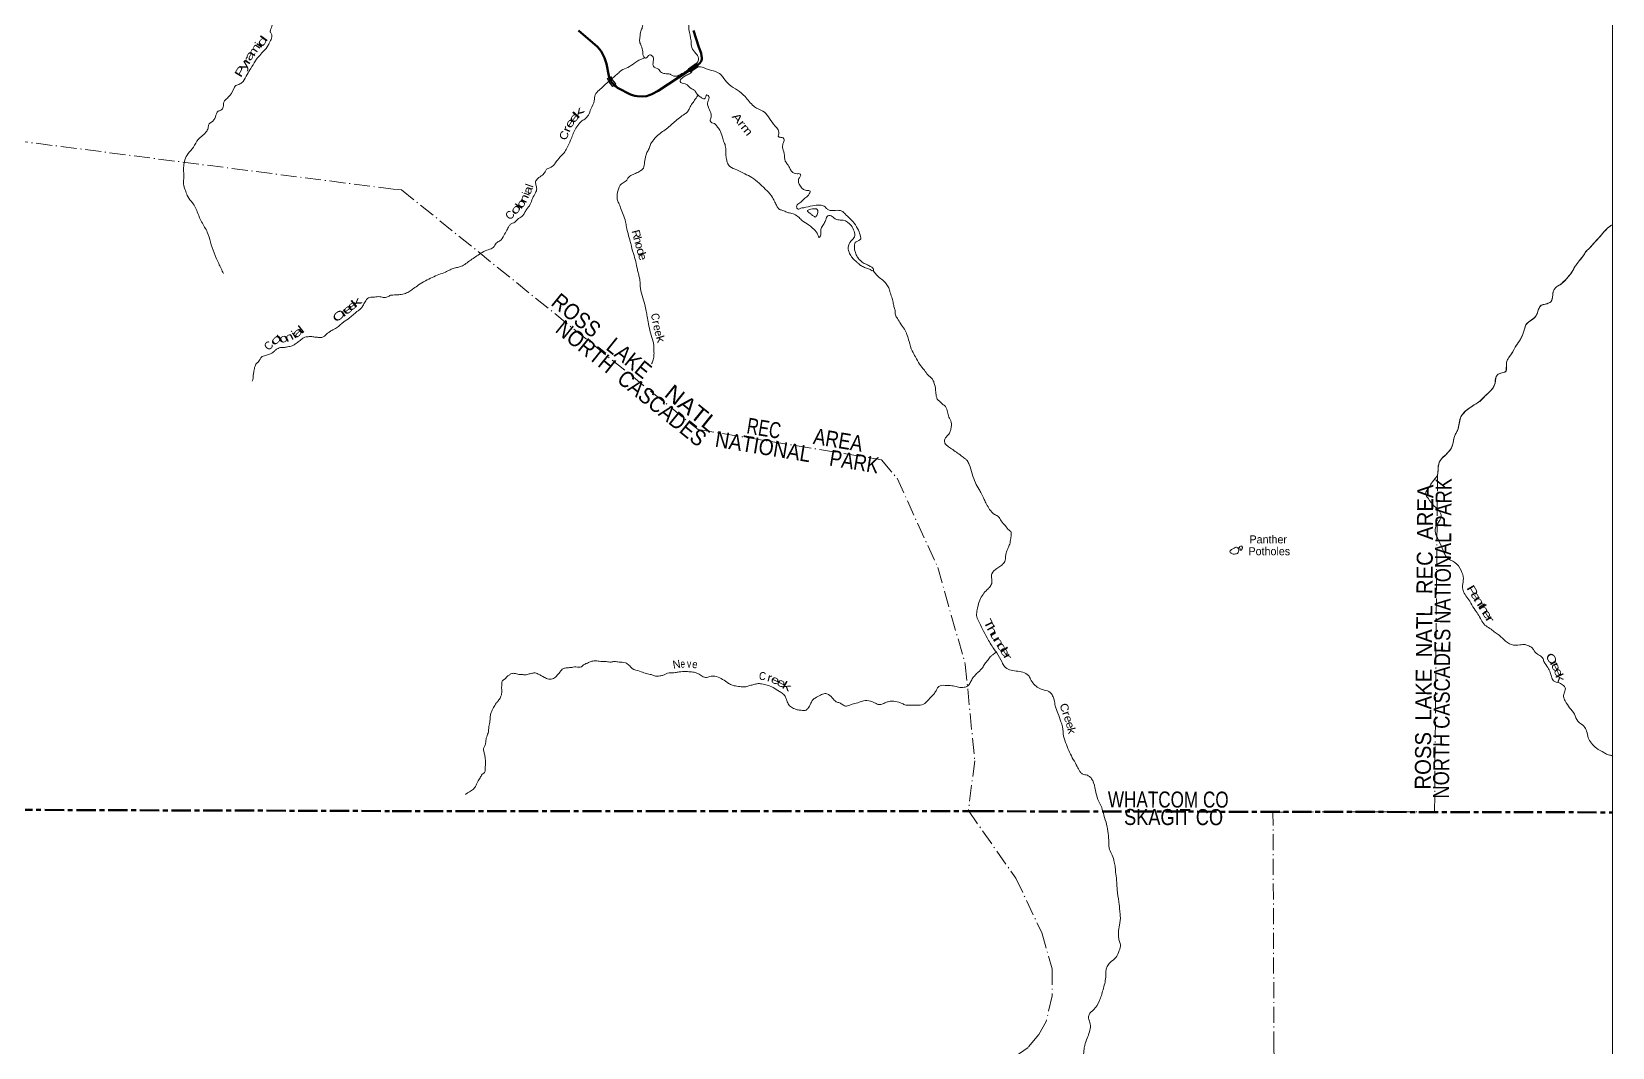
# Model space of a CAD drawing. Header units: feet. Extents: x -244583 to 4, y 367440 to 553773.
# Drawn here: x -39518 to 0, y 413456 to 438843 of the extents above; entities that cross this region are included whole.
import ezdxf
from ezdxf.enums import TextEntityAlignment as Align

# ---------------------------------------------------------------- set-up
doc = ezdxf.new("R2010")
doc.units = ezdxf.units.FT
doc.header["$LTSCALE"] = 80
doc.linetypes.add('DOT_DASHED', pattern=[7.7, 5, -1.2, 0.3, -1.2])
doc.linetypes.add('LONG_DASH_SHORT_DASH', pattern=[9.9, 6, -1.2, 1.5, -1.2])
for name, color, linetype, lineweight in [('11', 7, 'LONG_DASH_SHORT_DASH', 60), ('23', 7, 'Continuous', 70), ('39', 7, 'Continuous', 13), ('4', 7, 'Continuous', 13), ('44', 7, 'DOT_DASHED', 13), ('59', 7, 'Continuous', 13)]:
    doc.layers.add(name, color=color, linetype=linetype, lineweight=lineweight)
doc.layers.add('12', color=7, linetype='Continuous')
doc.layers.add('41', color=7, linetype='Continuous')

msp = doc.modelspace()

# ---------------------------------------------------------------- linework, layer by layer
at = {"layer": '11'}
for points in [[(-61004.08, 419461.33), (-57530.56, 419398.63), (-52191.22, 419400.64), (-41563.44, 419395.68), (-30502.12, 419362.65)], [(-30502.12, 419362.65), (-15923.66, 419356.85), (0, 419329.51)]]:
    msp.add_lwpolyline(points, dxfattribs=at)
at = {"layer": '23'}
msp.add_lwpolyline([(-25847.69, 438868.51), (-25367.43, 438459.06), (-25282.06, 438357), (-25239.56, 438271.22), (-25196.13, 438187.81), (-25149.99, 438038.76), (-25088.55, 437741.48), (-25076.18, 437691.22), (-25058.07, 437647.72), (-25034.78, 437605.26), (-25011.27, 437569.7), (-24990.27, 437543.12), (-24946.66, 437499.96), (-24908.51, 437468.56), (-24867.37, 437440.59), (-24548.85, 437272.82), (-24494.86, 437251.4), (-24435, 437235.54), (-24375.65, 437228.14), (-24250.14, 437223.74), (-24148.35, 437233.69), (-24054.11, 437260.69), (-24016.86, 437276.96), (-23858.27, 437364.43), (-22859.16, 438014.67), (-22815.76, 438051.23), (-22788.59, 438091.76), (-22774.18, 438117.79), (-22764.48, 438152.46), (-22764.48, 438194.07), (-22767.25, 438228.74), (-22783.09, 438306.26), (-22836.05, 438455.85), (-22968.56, 438870.31)], dxfattribs=at)
at = {"layer": '39'}
for points in [[(-20216.12, 434442.53), (-20307.75, 434418.53), (-20358.74, 434401.61), (-20384.31, 434430.59), (-20393.51, 434467.25), (-20382.3, 434511.49), (-20289.56, 434579.98), (-20183.99, 434676.48), (-20092.98, 434757.16), (-20063.16, 434817.12), (-20058.21, 434853.43), (-20144.69, 434873.82), (-20236.77, 434912.57), (-20315.36, 435005.63), (-20347.61, 435091.44), (-20324.88, 435192.06), (-20291.02, 435251.92), (-20304.42, 435282.61), (-20381.08, 435290.62), (-20511.12, 435348.54), (-20563.89, 435422.72), (-20586.94, 435471.88), (-20627.93, 435531.6), (-20676.61, 435607.71), (-20706.23, 435798.69), (-20746.83, 435955.55), (-20723.74, 436070.32), (-20711.26, 436165.13), (-20754.98, 436196.59), (-20825.53, 436206.46), (-20851.21, 436231.39), (-20839.64, 436289.79), (-20838.63, 436330.24), (-20973.18, 436531.97), (-21240.15, 436858.46), (-21374.13, 436920.53), (-21465.71, 436979.5), (-21682.24, 437219.73), (-21870.45, 437378.28), (-22077.27, 437521.12), (-22213.13, 437670.26), (-22289.45, 437773.37), (-22425.2, 437845.6), (-22618.01, 437901.06), (-22754.22, 437955.09), (-22832.96, 437961.12), (-22877.43, 437962.25), (-22906.75, 438003.46), (-22864.1, 438091.43), (-22843.64, 438181.99), (-22913.54, 438299.11), (-23013.11, 438443.28), (-23033.24, 438609.74), (-23086.82, 438894.42), (-23063.34, 439106.33), (-23025.03, 439182.27), (-23019.48, 439242.84), (-23071.34, 439434.39), (-23201.01, 439994.2), (-23262.18, 440218.36), (-23296.51, 440383.15), (-23337.46, 440606.8), (-23359.3, 440785.45), (-23415.31, 440973.05), (-23503.46, 441169.56), (-23574.28, 441331.22), (-23610.02, 441439.38), (-23626.4, 441512.65), (-23630.9, 441575.5), (-23618.22, 441678.4), (-23617.72, 441779.57), (-23609.04, 441965.54), (-23571.31, 442262.09), (-23546, 442465.85), (-23548.64, 442603.54), (-23550.56, 442688.59), (-23536.32, 442773.23), (-23532.43, 442848.01), (-23554.02, 442955.81), (-23572.83, 443093.91), (-23619.99, 443230.69), (-23638.3, 443389.01), (-23646.29, 443555.16), (-23619.61, 443651.63), (-23610.94, 443918.55), (-23626.97, 444086.93), (-23639.61, 444147.96), (-23662.15, 444217.34), (-23741.36, 444367.07), (-23847.81, 444560), (-23957.48, 444704.43)], [(-25301.5, 444345.71), (-25236.86, 444423.01), (-25142.26, 444485.38), (-25041.33, 444476.77), (-24986.09, 444420.73), (-24907.8, 444315.54), (-24841.48, 444216.73), (-24787.85, 444095.97), (-24873.61, 443982.78), (-24976.4, 443916.56), (-24991.25, 443807.65), (-24977.75, 443700.05), (-24938.02, 443508.81), (-24921.83, 443346.5), (-24909.14, 443206.54), (-24888.51, 443141.26), (-24785.41, 443057.71), (-24694.13, 442986.59), (-24585.26, 442890.75), (-24522.59, 442808.22), (-24481.45, 442754.57), (-24395.83, 442699.79), (-24343.37, 442613.46), (-24268.41, 442455.74), (-24213.11, 442320.78), (-24143.4, 442114.62), (-24149.81, 442019.66), (-24203.98, 441875.31), (-24247.94, 441653.8), (-24233.42, 441505.7), (-24196.27, 441373.22), (-24194.39, 441205.2), (-24216.66, 441041.83), (-24238.34, 440902.74), (-24227.61, 440764.85), (-24193.03, 440610.17), (-24192.67, 440462.42), (-24226.32, 440248.75), (-24227.77, 440109.14), (-24220.59, 439991.58), (-24190.71, 439810.71), (-24182.31, 439741.69), (-24201.06, 439638.95), (-24244.46, 439520.64), (-24252.89, 439344.78), (-24250.66, 439190.92), (-24241.25, 439081.4), (-24250.69, 438946.04), (-24285.26, 438857.87), (-24311.63, 438692.58), (-24316.32, 438585.44), (-24276.34, 438485.26), (-24241.51, 438340.7), (-24216.28, 438216.61), (-24174.68, 438181.15), (-24065.52, 438259.35), (-23995.57, 438225.21), (-23973.79, 438125.49), (-23984.34, 438026.59), (-23973.47, 437975.72), (-23849.85, 437903.8), (-23773.03, 437820.91), (-23690.8, 437792.52), (-23557.68, 437777.02), (-23497.83, 437743.13), (-23431.48, 437727.29), (-23393.07, 437726.32), (-23317.21, 437766.91), (-23208.66, 437820.84), (-23124.21, 437881.45), (-23060.88, 437906.16), (-23013.38, 437864.49), (-23028.64, 437820.35), (-23119, 437765.96), (-23215.47, 437709.7), (-23254.69, 437678.31), (-23296.18, 437636.86), (-23301.23, 437596.51), (-23177.3, 437536.72), (-23010.57, 437409.06), (-22954.57, 437383.36), (-22903.77, 437311.25), (-22801.07, 437211.52), (-22741.38, 437171.56), (-22695.09, 437162.3), (-22663.45, 437214.12), (-22633.99, 437259.92), (-22601.95, 437246.97), (-22594.71, 437131.43), (-22614.02, 437087.4), (-22621.74, 437020.81)], [(-34719.25, 432796.9), (-34841.08, 433048.63), (-35047.51, 433583.62), (-35124.9, 433828.27), (-35266.85, 434086.52), (-35361.16, 434301.19), (-35498.86, 434567.45), (-35614.9, 434719.86), (-35662.62, 434846.44), (-35702.57, 434958.67), (-35719.52, 435100.74), (-35708.68, 435217.88), (-35717.9, 435343.58), (-35714.74, 435479.12), (-35686.69, 435638.38), (-35601.97, 435794.33), (-35472.48, 435957.35), (-35352.51, 436146.9), (-35140.85, 436356.64), (-35099.9, 436460.95), (-35075.73, 436541.37), (-35018.01, 436582.56), (-34923.77, 436711.97), (-34851.58, 436852.01), (-34786.04, 436880.88), (-34725.39, 436960.47), (-34719.36, 437045.34), (-34643.63, 437163.03), (-34602.22, 437200.55), (-34463.49, 437411.94), (-34412.93, 437493.77), (-34312.67, 437534), (-34232.09, 437598.96), (-34128.71, 437772.69), (-34040.12, 437920.46), (-33923.95, 438108.59), (-33856.46, 438201.42), (-33805.85, 438252.06), (-33755.24, 438319.58), (-33628.15, 438461.62), (-33575.28, 438555.55), (-33517.6, 438681.75), (-33525.13, 438793.24), (-33558.11, 438856.74), (-33534.6, 438908.83), (-33510.7, 438977.1), (-33465.42, 439093.46), (-33433.47, 439159.53), (-33422.77, 439270.61), (-33429.36, 439335.52), (-33466.58, 439391.02), (-33508.08, 439436.49), (-33508.36, 439511.39), (-33476.55, 439571.39), (-33419.87, 439655.1), (-33368.98, 439751.1), (-33278.56, 439803.69), (-33224.32, 439869.25), (-33197.98, 439955.68), (-33128.19, 440079.59), (-33102.37, 440143.77), (-33049.73, 440227.58), (-32993.76, 440280.96), (-32960.77, 440304.49), (-32935.47, 440346.42), (-32912.38, 440467.34), (-32899.93, 440566.23), (-32890.36, 440628.76), (-32886.59, 440703.56), (-32889.08, 440770.41), (-32876.16, 440889.54), (-32868.05, 440976.38), (-32839.35, 441076.93), (-32822.86, 441175.73), (-32842.02, 441396.79), (-32842.11, 441479.78), (-32833.24, 441686.03), (-32820.04, 441817.29), (-32820.69, 441876), (-32846.79, 441973.75), (-32883.68, 442043.4), (-33016.39, 442175.96), (-33089.37, 442262.63), (-33141.34, 442294.17), (-33258.98, 442377.81), (-33479.52, 442569.03), (-33695.34, 442788.49), (-33834.89, 442975.85), (-34059.99, 443231.95), (-34381.44, 443702.77), (-34646.39, 444075.14)], [(-30484.34, 432259.55), (-30415.01, 432261.1), (-30311.66, 432268.61), (-30173.34, 432299.53), (-30060.59, 432359.42), (-29970.03, 432421.9), (-29842.32, 432513.8), (-29673.93, 432614.79), (-29503.97, 432697.52), (-29334.22, 432772.17), (-29170.93, 432830.79), (-29056.16, 432890.63), (-28952, 432930.51), (-28842.13, 432956.07), (-28748.23, 432990.13), (-28630.99, 433068.12), (-28388.11, 433236.04), (-28101, 433392.73), (-27976.18, 433450.29), (-27904.77, 433555.75), (-27810.32, 433612.06), (-27711.83, 433749.22), (-27637.84, 433876.87), (-27578.47, 433986.69), (-27526.57, 434040.02), (-27461.27, 434062.66), (-27365.86, 434157.39), (-27265.19, 434219.62), (-27204.75, 434290.95), (-27164.38, 434368.86), (-27072.3, 434492.01), (-27010.05, 434636.15), (-26937.58, 434784.09), (-26892.51, 434888.19), (-26902.22, 434985.57), (-26917.89, 435087.16), (-26861.09, 435174.77), (-26749.81, 435256.96), (-26678.96, 435340.18), (-26645.05, 435402.06), (-26561.16, 435440.42), (-26447.76, 435526.61), (-26336.83, 435675.59), (-26207.97, 435814.01), (-26136.36, 435927.56), (-26042.37, 436127.57), (-25930.45, 436397.95), (-25840.24, 436527.23), (-25779.85, 436596.54), (-25691.36, 436657.04), (-25597.92, 436753.85), (-25537.49, 436906.13), (-25451.33, 437116.46), (-25427.49, 437261.57), (-25389.59, 437321.33), (-25271.53, 437431.68), (-25062.42, 437624.74), (-24859.92, 437795.7), (-24777.09, 437872.54), (-24615.37, 437949.41), (-24436.57, 438062.28), (-24335.85, 438126.53), (-24231.59, 438170.45), (-24189.08, 438188.58)], [(-24019.13, 430543.49), (-23978.2, 430643.65), (-23966.43, 430710.13), (-23958.85, 430770.66), (-23963.71, 430900.3), (-23961.5, 430989.29), (-23981.26, 431088.96), (-24046.47, 431313.22), (-24095.36, 431543.14), (-24127.31, 431722.04), (-24154.41, 431852.25), (-24186.61, 432021.03), (-24255.82, 432247.42), (-24304.7, 432477.34), (-24309.46, 432611.03), (-24321.65, 432690.27), (-24347.48, 432790.08), (-24374.98, 432904.11), (-24412.69, 433095.3), (-24474.37, 433299.23), (-24541.04, 433545.79), (-24592.86, 433739.36), (-24648.06, 433959.32), (-24669.09, 434089.37), (-24727.17, 434275), (-24795.87, 434440.66), (-24839.44, 434559.14), (-24864.56, 434606.32), (-24882.41, 434701.89), (-24876.15, 434790.78), (-24855.79, 434877.29), (-24818.95, 434975.53), (-24727.68, 435066.32), (-24635.1, 435128.75), (-24601.14, 435192.65), (-24506.33, 435263.12), (-24393.89, 435310.88), (-24287.2, 435370.92), (-24225.04, 435430.07), (-24194.98, 435581.09), (-24162.55, 435746.23), (-24134.35, 435822.42), (-24083.36, 435920.3), (-24048.55, 436018.59), (-23981.34, 436118.08), (-23924.79, 436195.58), (-23677.26, 436387.67), (-23443.68, 436588.21), (-23194.13, 436780.24), (-23123.94, 436837.16), (-23070.98, 436932.97), (-23001.45, 437044.55), (-22925.85, 437155.97), (-22888.05, 437211.69), (-22860.46, 437263.61), (-22859.54, 437265.64)], [(-22621.74, 437020.81), (-22583.73, 436922.7), (-22528.79, 436773.58), (-22532.62, 436700.82), (-22550.96, 436614.26), (-22515.73, 436566.83), (-22447.56, 436542.84), (-22386.5, 436476.54), (-22315.99, 436383.69), (-22249.57, 436207.97), (-22208.48, 436071.34), (-22183.46, 436020.12), (-22176.07, 435991.6), (-22161.36, 435851.58), (-22165.19, 435778.82), (-22144.01, 435654.84), (-22124.09, 435561.24), (-22061.57, 435472.64), (-21885.64, 435389.28), (-21687.92, 435287.15), (-21514.16, 435197.77), (-21327.67, 435051.4), (-21138.03, 434868.52), (-20992.67, 434694.86), (-20936.82, 434582.14), (-20884.65, 434483.68), (-20841.94, 434411.77), (-20761.84, 434379.39), (-20661.62, 434342.46), (-20569.38, 434309.78), (-20450.81, 434278.45), (-20333.56, 434194.55), (-20248.6, 434113.47), (-20093.23, 434016.46), (-19994.17, 433933.01), (-19881.97, 433808.75), (-19857.15, 433749.44), (-19826.01, 433700.08), (-19794.73, 433737.74), (-19790.04, 433844.89), (-19767.2, 433949.55), (-19708.08, 434049.25), (-19663.3, 434141.21), (-19614.39, 434237.12), (-19551.47, 434245.65), (-19459.89, 434186.68), (-19327.67, 434134.77), (-19230.64, 434132.32), (-19027.77, 433993.64), (-18954.37, 433854.17), (-18943.7, 433714.26), (-19031.18, 433613.25), (-19104.1, 433447.11), (-19067.34, 433298.45), (-19007.25, 433193.72), (-18920.31, 433110.58), (-18859.01, 433054.39), (-18769.7, 432985.35), (-18671.7, 432940.38), (-18569.41, 432905.42), (-18529.58, 432880.13), (-18481.27, 432870.81), (-18474.85, 432884.82), (-18513.62, 432952.58), (-18593.42, 432997.09), (-18651.24, 433030.93), (-18707.39, 433050.56), (-18790.83, 433111.36), (-18847.9, 433175.53), (-18902.38, 433261.91), (-18925.08, 433325.22), (-18945.3, 433406.68), (-18945.35, 433485.61), (-18941.77, 433548.26), (-18904.32, 433589.81), (-18834.73, 433622.46), (-18791.32, 433659.82), (-18795.77, 433724.69), (-18846.58, 433877.76), (-18951.46, 434052.42), (-19065.73, 434174.71), (-19180.31, 434284.86), (-19259.41, 434357.69), (-19339.87, 434375.91), (-19499.78, 434371.85), (-19600.45, 434390.58), (-19661.96, 434438.68), (-19703.4, 434480.2), (-19805.9, 434507.07), (-19998.55, 434487.64), (-20216.12, 434442.53)], [(-20039.98, 434286.31), (-20081.68, 434317.71), (-20105.43, 434338.55), (-20125.04, 434363.33), (-20102.3, 434383), (-20034.94, 434407.61), (-19962.01, 434411.84), (-19899.34, 434410.26), (-19863.81, 434374.96), (-19865.07, 434324.39), (-19878.61, 434268.07), (-19901.75, 434232.23), (-19930.66, 434208.67), (-19946.58, 434219.19), (-19980.44, 434240.28), (-20040.36, 434286.6)], [(-0.07, 434015.62), (-70.31, 433970.84), (-252.95, 433785.21), (-448.47, 433569.55), (-565.23, 433440.76), (-587.8, 433417.23), (-666.63, 433338.27), (-713.12, 433258.49), (-819.7, 433121.53), (-920.01, 432992.52), (-1010.92, 432834.93), (-1150.8, 432660.37), (-1289.58, 432530.3), (-1398.53, 432460.19), (-1480.35, 432342.85), (-1493.48, 432221.75), (-1526.73, 432105.21), (-1578.33, 432064.01), (-1680.31, 432030.16), (-1778.1, 432002.27), (-1845.31, 431902.77), (-1912.12, 431738.51), (-1974.53, 431669.25), (-2075.35, 431600.96), (-2160.45, 431514.06), (-2188.85, 431429.77), (-2260.55, 431231.23), (-2332.66, 431097.45), (-2410.23, 430988.1), (-2520.29, 430792.54), (-2606.35, 430667.22), (-2642.99, 430577.07), (-2649.5, 430478.07), (-2656.31, 430366.93), (-2762.85, 430312.95), (-2848.56, 430282.73), (-2900.51, 430227.38), (-2944.31, 430011.94), (-3049.17, 429862.8), (-3181.78, 429736.62), (-3316.61, 429602.4), (-3499.6, 429483.57), (-3649.85, 429380.09), (-3720.4, 429309.02), (-3776.84, 429235.56), (-3827.93, 429052.68), (-3866.17, 428897.82), (-3908.87, 428807.82), (-3947.28, 428727.84), (-3974.61, 428605.08), (-4004.07, 428478.32), (-4148.45, 428285.66), (-4306.37, 428117.62), (-4357.2, 427944.85), (-4373.87, 427763.13), (-4499.5, 427592.25), (-4579.64, 427460.71), (-4664.89, 427286.79), (-4606.86, 427180.08), (-4455.99, 426984.02), (-4325.7, 426855.26), (-4276.26, 426728.54), (-4376.06, 426538.79), (-4423.01, 426440.81), (-4336.21, 426108.74), (-4228.8, 425873.3), (-4139.99, 425703.08), (-3940.86, 425576.63), (-3783.97, 425378.39), (-3724.37, 425172.49), (-3742.86, 424998.91), (-3733.75, 424877.25), (-3564.48, 424607.86), (-3457.88, 424421.01), (-3360.13, 424284.97), (-3188.94, 424011.49), (-3061.62, 423925.31), (-2954.38, 423845.7), (-2856.98, 423776.45), (-2714.55, 423647.39), (-2519.47, 423521.04), (-2311.29, 423513.77), (-2183.53, 423526.73), (-2089.43, 423487.93), (-1997.7, 423435.02), (-1952.96, 423363.06), (-1844.2, 423263.18), (-1742.91, 423187.77), (-1710.71, 423099.93), (-1613.31, 422949.74), (-1553.77, 422822.76), (-1523.85, 422724.86)], [(-18480.08, 432872.19), (-18402.72, 432775.74), (-18298, 432675.95), (-18187.01, 432584.11), (-18122.62, 432489.39), (-18068.63, 432382.79), (-18050.38, 432303.4), (-18003.02, 432174.71), (-17977.69, 432054.67), (-17952.06, 431946.76), (-17930.07, 431855.13), (-17922.23, 431763.87), (-17873.91, 431673.6), (-17794.2, 431544.09), (-17698.57, 431404.06), (-17635.04, 431274.96), (-17582.87, 431095.55), (-17501.74, 430860.77), (-17422.48, 430713.06), (-17317.86, 430528.28), (-17200.19, 430379.6), (-17114.01, 430266.11), (-16999.49, 430153.94), (-16958.95, 430076.01), (-16919.41, 429876.68), (-16900.76, 429732.52), (-16876.29, 429659.05), (-16815.13, 429596.79), (-16747.91, 429534.39), (-16672.66, 429469.75), (-16619.28, 429338.88), (-16588.09, 429210.6), (-16528.54, 429083.62), (-16534.9, 428909.73), (-16559.05, 428833.44), (-16630.26, 428736.07), (-16693.53, 428632.43), (-16685.33, 428555.32), (-16620.28, 428486.89), (-16520.92, 428415.58), (-16278.42, 428243.51), (-16189.12, 428174.47), (-16131.75, 428122.43), (-16077.62, 428021.9), (-15923.09, 427566.69), (-15832.26, 427396.43), (-15772.11, 427293.72), (-15706.86, 427152.43), (-15645.09, 427033.5), (-15567.6, 426895.95), (-15445.14, 426777.5), (-15353.46, 426722.57), (-15277.24, 426615.41), (-15175.19, 426489.39), (-15084.67, 426387.94), (-15039.18, 426346.32), (-15028.31, 426295.45), (-15041.5, 426172.33), (-15067.16, 426035.36), (-15110.31, 425927.16), (-15157.76, 425808.95), (-15170.49, 425704.04), (-15206.11, 425573.39), (-15291.06, 425492.56), (-15385.77, 425426.14), (-15512.51, 425291.72), (-15520.9, 425198.83), (-15516.54, 425048.96), (-15573.54, 424953.26), (-15658.6, 424868.38), (-15754.76, 424743.31), (-15831.27, 424595.48), (-15878.86, 424390.25), (-15894.47, 424251), (-15845.24, 424116.19), (-15747.18, 423911.34), (-15633.3, 423691.92), (-15464.08, 423420.51), (-15389.88, 423313.4), (-15258.16, 423079.37), (-15196.04, 422974.59), (-15072.62, 422894.57), (-14736.38, 422831.45), (-14598.81, 422751.07), (-14544.37, 422662.68), (-14460.62, 422533.07), (-14347.66, 422439.15), (-14203.31, 422386.93), (-14057.15, 422326.58), (-13992.41, 422246.02)], [(-34005.81, 430102.89), (-33979.84, 430173.14), (-33975.88, 430256.03), (-33959.43, 430352.81), (-33947.6, 430425.41), (-33923.47, 430503.8), (-33889.87, 430553.63), (-33854.67, 430585.22), (-33823.24, 430629.03), (-33787.38, 430688.94), (-33752.19, 430720.52), (-33698.99, 430741.57), (-33641.84, 430758.49), (-33543.79, 430790.67), (-33486.35, 430819.72), (-33448.94, 430859.35), (-33397.25, 430902.7), (-33354.18, 430923.99), (-33296.89, 430946.97), (-33225.93, 430947.38), (-33118.08, 430965.17), (-33005.99, 430990.96), (-32940.26, 431027.92), (-32851.68, 431088.65), (-32756.64, 431165.42), (-32688.84, 431204.36), (-32623.73, 431215.02), (-32536.42, 431221.13), (-32437.38, 431208.76), (-32352.43, 431200.76), (-32261.26, 431198.68), (-32197.7, 431229.62), (-32090.03, 431326.35), (-32016.01, 431371.22), (-31894.78, 431441.32), (-31712.99, 431586.97), (-31562.5, 431694.86), (-31465.29, 431777.66), (-31357.86, 431864.27), (-31283.51, 431923.3), (-31224.56, 432017.09), (-31161.47, 432114.83), (-31117.5, 432174.55), (-31072.41, 432195.79), (-30944.4, 432209.07), (-30808.37, 432218.12), (-30697.37, 432197.38), (-30599.46, 432223.49), (-30523.65, 432258.2), (-30484.34, 432259.55)], [(-9565.25, 425840.62), (-9536.46, 425883.72), (-9474.76, 425924.66), (-9427.65, 425947.76), (-9393.09, 425954.98), (-9359.32, 425929.85), (-9339.81, 425901.02), (-9344.97, 425856.63), (-9374.78, 425796.66), (-9421.53, 425787.73), (-9478.28, 425783.09), (-9516.29, 425800.23), (-9540.2, 425815), (-9565.25, 425840.62)], [(-9358.42, 425928.77), (-9340.93, 425937.48), (-9318.34, 425940.86)], [(-9322.43, 425949.15), (-9328.25, 425959.42), (-9297.32, 425982.92), (-9265.02, 425980.09), (-9251.32, 425961.53), (-9250.06, 425931.14), (-9264.87, 425905.2), (-9281.54, 425885.38), (-9293.77, 425881.64), (-9305.1, 425914.31), (-9322.43, 425949.15)], [(-21954.19, 422493.38), (-21813.09, 422473.63), (-21665.61, 422465.87), (-21559.63, 422497.6), (-21461.84, 422525.49), (-21378.4, 422545.64), (-21267.32, 422538.79), (-21130.51, 422509.04), (-20978.28, 422448.53), (-20824.89, 422353.59), (-20735.38, 422292.64), (-20668.66, 422210.01), (-20636.41, 422124.2), (-20588.6, 422013.7), (-20497.37, 421940.57), (-20377.13, 421895.04), (-20276.36, 421880.35), (-20154.81, 421887.41), (-20107.05, 421936.8), (-20043.79, 422040.44), (-20003.26, 422124.42), (-19930.89, 422187.35), (-19795.6, 422258.82), (-19689.42, 422298.64), (-19634.94, 422293.22), (-19503.99, 422190.75), (-19403.21, 422095.11), (-19361.16, 422077.86), (-19318.96, 422066.68), (-19239.25, 422018.12), (-19149.09, 421983.47), (-19090.06, 421998.17), (-18973.62, 422043.8), (-18829.08, 422080.63), (-18723, 422116.41), (-18641.89, 422124.48), (-18449.03, 422071.05), (-18353, 422028.15), (-18286.34, 422024.45), (-18184.2, 422064.37), (-18102.53, 422094.69), (-18001.05, 422108.32), (-17837.91, 422079.92), (-17755.73, 422049.51), (-17665.67, 422010.81), (-17560.45, 422012.21), (-17344.14, 422006.75), (-17187.27, 422051.37), (-17089.68, 422152.12), (-16967.14, 422280.57), (-16906.24, 422370.11), (-16867.99, 422444.02), (-16804.01, 422495.03), (-16726.89, 422505.23), (-16551.11, 422496.75), (-16407.93, 422478.97), (-16347.79, 422457.21), (-16206.23, 422455.67), (-16116.32, 422491.85), (-16053.61, 422573.24), (-16000.7, 422667.03), (-15931.67, 422758.38), (-15850.81, 422837.29), (-15747.01, 422943.96), (-15692.08, 423037.69), (-15604.46, 423144.77), (-15531.43, 423234), (-15473.62, 423281.11), (-15426.22, 423316.34), (-15409.11, 423342.65)], [(-28673.03, 419774.89), (-28600.86, 419829.74), (-28492.06, 419893.78), (-28423.28, 419975.02), (-28365.62, 420097.02), (-28304.63, 420190.6), (-28251.82, 420280.34), (-28185.52, 420343.43), (-28177.29, 420430.24), (-28172.84, 420527.27), (-28175.48, 420664.96), (-28191.36, 420758.45), (-28213.25, 420854.12), (-28217.6, 420923.04), (-28185.46, 420995.09), (-28165.25, 421075.53), (-28150.45, 421182.42), (-28106.74, 421312.86), (-28084.56, 421472.18), (-28060.72, 421617.29), (-28052.03, 421722.31), (-28029.25, 421824.95), (-27969.52, 421948.92), (-27906.15, 422056.6), (-27852.02, 422117.98), (-27793.05, 422211.61), (-27766.88, 422287.85), (-27767.24, 422435.6), (-27762.6, 422540.72), (-27759.52, 422583.14), (-27750.57, 422617.32), (-27723.74, 422638.9), (-27666.03, 422681.97), (-27624.39, 422729.49), (-27566.77, 422768.51), (-27533.87, 422789.95), (-27452.61, 422804.09), (-27335.91, 422778.88), (-27238.98, 422772.39), (-27152.05, 422770.2), (-27050.32, 422793.94), (-26995.43, 422804.7), (-26958.69, 422817.94), (-26856.3, 422787.02), (-26694.57, 422701.99), (-26590.45, 422658.89), (-26468.71, 422674.03), (-26375.57, 422758.71), (-26287.99, 422863.76), (-26252.56, 422905.36), (-26179.03, 422933.87), (-26071.49, 422947.34), (-25984.26, 422957.29), (-25911.18, 422967.59), (-25834.61, 422955.54), (-25771.54, 422970.14), (-25699.32, 423027.01), (-25623.62, 423061.52), (-25529.62, 423099.63), (-25444.21, 423117.71), (-25327.21, 423104.64), (-25153.45, 423096.21), (-25032.36, 423085.06), (-24947.05, 423099.1), (-24832.08, 423086.08), (-24751.31, 423080), (-24672.72, 423067.9), (-24587.16, 423011.1), (-24502.35, 422923.96), (-24317.88, 422858.59), (-24179.65, 422804.51), (-24054.87, 422779.1), (-23966.62, 422748.54), (-23869.89, 422733.96), (-23762.29, 422749.46), (-23690.93, 422771.95), (-23619.17, 422810.61), (-23546.14, 422818.89), (-23430.76, 422822.05), (-23331.2, 422839.78), (-23157.04, 422847.53), (-23019.68, 422840.01), (-22886.86, 422812.38), (-22779.16, 422750.97), (-22671.15, 422701.7), (-22561.28, 422727.26), (-22439.74, 422734.32), (-22277.45, 422671.53), (-22140.03, 422585.09), (-22042.38, 422525.96), (-21954.19, 422493.38)], [(-1523.85, 422724.86), (-1471.88, 422618.32), (-1329.56, 422566.15), (-1220.04, 422496.61), (-1178.85, 422444.97), (-1197.84, 422332.12), (-1222.75, 422225.49), (-1179.03, 422113.08), (-1067.93, 421944.32), (-950.57, 421783.51), (-865.91, 421609.35), (-711.35, 421479.98), (-645.54, 421360.94), (-603.18, 421193.92), (-523.62, 421058.34), (-397.31, 420931.7), (-211.88, 420823.81), (-128.08, 420777.18), (-17.55, 420748.08), (-0.04, 420740.66)], [(-13992.41, 422246.02), (-13956.67, 422137.86), (-13925.93, 421991.37), (-13859.71, 421807.56), (-13786.26, 421589.16), (-13746.73, 421470.78), (-13718.27, 421233.28), (-13650.53, 421029.19), (-13570.51, 420830.87), (-13475.89, 420650.39), (-13377.13, 420473.85), (-13311.32, 420354.81), (-13254.21, 420292.66), (-13125.68, 420255.01), (-13051.99, 420208.63), (-12991.44, 420122.1), (-12924.56, 419883.63), (-12859.56, 419651.28), (-12767.41, 419452.65), (-12711.6, 419256.96), (-12642.55, 419024.5), (-12605.54, 418805), (-12589.05, 418573.87), (-12571.1, 418401.4), (-12501.8, 418260.01), (-12453.52, 418086.77), (-12428.65, 417948.52), (-12414.39, 417790.31), (-12387.44, 417573.08), (-12381.76, 417394.84), (-12334.79, 417088.07), (-12314.11, 416862.9), (-12300.81, 416747.21), (-12324.95, 416509.01), (-12349.5, 416335.59), (-12341.3, 416177.53), (-12317.44, 416079.78), (-12298.74, 416018.6), (-12328.55, 415877.68), (-12415.92, 415699.77), (-12554.54, 415575.77), (-12631.91, 415474.5), (-12666.81, 415210.27), (-12733.35, 414894.21), (-12825.27, 414615.22), (-12962.06, 414402.13), (-13082.64, 414271.6), (-13092.84, 414186.86), (-13052.05, 414038.09), (-13064.02, 413882.56), (-13114.49, 413723.95), (-13177.35, 413555.54), (-13197.56, 413475.1), (-13203.72, 413455.71)], [(-13203.72, 413455.71), (-13218.92, 413286.54), (-13299.07, 413008.06), (-13405.09, 412816.63), (-13529.33, 412621.25)]]:
    msp.add_spline(points, degree=3, dxfattribs=at)
at = {"layer": '4'}
msp.add_lwpolyline([(-242556.67, 552939.06), (-212238.1, 552626.27), (-181919.12, 552355.18), (-151599.78, 552125.8), (-121280.17, 551938.12), (-90960.33, 551792.15), (-60640.31, 551687.89), (-30320.19, 551625.32), (0, 551604.47), (0, 367439.54), (-30573.52, 367460.57), (-61146.96, 367523.64), (-91720.3, 367628.79), (-122293.46, 367775.97), (-152866.39, 367965.22), (-183439.04, 368196.52), (-214011.33, 368469.88), (-244583.22, 368785.28)], close=True, dxfattribs=at)
msp.add_lwpolyline([(-242556.67, 552939.06), (-212238.1, 552626.27), (-181919.12, 552355.18), (-151599.78, 552125.8), (-121280.17, 551938.12), (-90960.33, 551792.15), (-60640.31, 551687.89), (-30320.19, 551625.32), (0, 551604.47), (0, 367439.54), (-30573.52, 367460.57), (-61146.96, 367523.64), (-91720.3, 367628.79), (-122293.46, 367775.97), (-152866.39, 367965.22), (-183439.04, 368196.52), (-214011.33, 368469.88), (-244583.22, 368785.28)], close=True, dxfattribs=at)
at = {"layer": '44'}
for points in [[(-61004.85, 419179.78), (-57166.5, 423417.97), (-52162.51, 427990.32), (-46856.4, 433790.65), (-43673.98, 434353.14), (-40011.94, 436129.39), (-30480.73, 434906.24)], [(-30480.73, 434906.24), (-30271.17, 434892.42), (-22857.44, 428898.87), (-18271.89, 428140.45), (-17880.45, 427678.14), (-16863.66, 425446.99), (-16175.93, 423026.76), (-15941.14, 420621.48), (-16097.58, 419372.56), (-14914.4, 417684.16), (-14265.85, 416324.12), (-14008.72, 415418.3), (-14000.89, 414746.53), (-14156.89, 414098.59), (-14335.99, 413776.36), (-14603.3, 413456.55)], [(-2307.1, 431136.98), (-2256.56, 431234.28), (-2197.85, 431403.57), (-2177.77, 431463.83), (-2157.68, 431519.06), (-2142.62, 431542.73), (-2087.39, 431591.51), (-2021.39, 431637.42), (-1963.29, 431679.02), (-1924.55, 431719.91), (-1905.9, 431749.32), (-1890.84, 431780.88), (-1875.06, 431821.05), (-1866.45, 431854.05), (-1815.92, 431965.28), (-1794.72, 431991.78), (-1767.46, 432006.84), (-1727.29, 432018.32), (-1669.9, 432034.1), (-1605.34, 432054.18), (-1563.02, 432071.4), (-1538.63, 432088.61), (-1522.85, 432112.29), (-1503.48, 432163.93), (-1494.87, 432210.56), (-1489.85, 432251.45), (-1487.7, 432290.18), (-1483.4, 432330.35), (-1471.21, 432366.93), (-1452.56, 432401.36), (-1424.58, 432436.51), (-1398.76, 432460.9), (-1373.65, 432477.4), (-1332.76, 432501.79), (-1305.5, 432518.28), (-1276.09, 432541.96), (-1244.53, 432569.21), (-1217.99, 432593.6), (-1181.41, 432628.04), (-1136.93, 432675.38), (-1093.89, 432725.59), (-1048.7, 432781.55), (-1019.29, 432823.15), (-1004.94, 432843.95), (-986.29, 432875.51), (-972.66, 432900.62), (-959.75, 432927.16), (-946.84, 432950.83), (-935.36, 432970.2), (-915.28, 432997.46), (-876.54, 433048.39), (-826.33, 433112.95), (-763.21, 433193.29), (-718.02, 433250.68), (-704.39, 433270.76), (-690.04, 433298.74), (-680.71, 433318.82), (-662.07, 433343.21), (-563.08, 433442.2), (-482.74, 433533.3), (-397.76, 433626.64), (-305.58, 433725.8), (-236.29, 433802.71), (-177.17, 433872.62), (-130.13, 433922.2), (-90.71, 433956.52), (-51.3, 433983.85), (-0.07, 434015.62)], [(-8459.6, 413453.36), (-8485.19, 419336.7), (-4445.55, 419347.73), (-4372.57, 427737.3), (-4362.09, 427804.04), (-4358.49, 427884.27), (-4358.49, 427941.74), (-4348.91, 427992.03), (-4328.56, 428074.65), (-4302.21, 428122.55), (-4255.52, 428181.22), (-4176.49, 428251.86), (-4050.81, 428397.84), (-4019.62, 428437.47), (-3994.48, 428514.1), (-3982.5, 428562), (-3970.53, 428625.46), (-3948.97, 428723.65), (-3929.81, 428766.76), (-3883.12, 428858.96), (-3857.97, 428918.83), (-3812.47, 429118.8), (-3784.93, 429212.2), (-3758.59, 429266.08), (-3733.44, 429293.62), (-3666.39, 429365.46), (-3567, 429437.31), (-3470.01, 429503.17), (-3358.65, 429571.42), (-3298.78, 429619.31), (-3197, 429721.09), (-3055.71, 429856.4), (-2997.04, 429924.65), (-2951.53, 429997.69), (-2927.59, 430059.96), (-2922.8, 430115.04), (-2915.61, 430184.49), (-2903.64, 430219.22), (-2880.89, 430257.53), (-2853.35, 430280.28), (-2810.24, 430298.25), (-2668.42, 430343.39), (-2655.51, 430364.91), (-2651.21, 430425.16), (-2648.34, 430497.59), (-2644.03, 430572.9), (-2636.86, 430607.34), (-2621.08, 430641.05), (-2588.08, 430694.13), (-2522.8, 430786.67), (-2498.42, 430830.42), (-2457.53, 430903.59), (-2427.4, 430958.11), (-2398.71, 431004.73), (-2340.6, 431085.79), (-2307.1, 431136.98)], [(-14603.3, 413456.55), (-16164.78, 412346.21), (-15699.22, 410041.33), (-13852.57, 409958.89), (-10686.06, 408454.45), (-8398.3, 410117.25), (-8459.6, 413453.36)]]:
    msp.add_lwpolyline(points, dxfattribs=at)
at = {"layer": '59'}
for p, q in [((-25033.44, 437717.57), (-25128.86, 437673.74)), ((-25118.19, 437669.84), (-25037.3, 437706.99)), ((-24913.85, 437535.9), (-24996.09, 437470.61))]:
    msp.add_line(p, q, dxfattribs=at)
for points in [[(-23099.15, 437916.35), (-22909.87, 438042.11), (-22857.05, 437962.62), (-23046.33, 437836.85)], [(-23088.05, 437914.11), (-22912.1, 438031.01), (-22868.14, 437964.85), (-23044.09, 437847.94)]]:
    msp.add_lwpolyline(points, close=True, dxfattribs=at)
for points in [[(-24996.09, 437470.61), (-25087.49, 437585.75), (-25128.86, 437673.74)], [(-24994.79, 437481.85), (-25080.65, 437590), (-25118.19, 437669.84)], [(-25037.3, 437706.99), (-25004.51, 437637.23), (-24925.09, 437537.19), (-24994.79, 437481.85)], [(-24913.85, 437535.9), (-24997.67, 437641.48), (-25033.44, 437717.57)]]:
    msp.add_lwpolyline(points, dxfattribs=at)

# ---------------------------------------------------------------- texts
at = {"layer": '12'}
for s, width, p in [('WHATCOM CO', 0.8, (-12612.22, 419452.91)), ('SKAGIT CO', 0.85, (-12207.9, 419014.21))]:
    msp.add_text(s, height=400, rotation=359.902, dxfattribs=dict(at, width=width)).set_placement(p)
at = {"layer": '41'}
for s, rotation, width, p in [('d', 54.36, 1.85, (-33676.82, 438546.86)), ('a', 57.791, 1.65, (-33986.51, 438192.06)), ('m', 55.624, 1.4, (-33872.39, 438335.35)), ('i', 55.725, 1.45, (-33765.1, 438456.45)), ('P', 59.276, 1.6, (-34217.75, 437800.92)), ('y', 59.075, 1.6, (-34126.71, 437955.53)), ('r', 58.841, 1.7, (-34048.66, 438067.27)), ('e', 52.243, 1.75, (-25883.34, 436634.89)), ('k', 48.147, 2.15, (-25776.73, 436751.63)), ('C', 68.057, 1.15, (-26115.8, 436212.91)), ('r', 66.971, 1.45, (-26050.59, 436369.12)), ('e', 57.961, 1.55, (-25981.01, 436504.16)), ('n', 66.452, 1.4, (-27118.67, 434635.9)), ('a', 70.461, 1.3, (-27018.93, 434848.71)), ('o', 52.952, 1.7, (-27343.67, 434343.71)), ('l', 57.647, 1.3, (-27253.38, 434428.85)), ('o', 65.971, 1.3, (-27197.65, 434503.59)), ('R', 284.427, 1.1, (-24494.51, 433758.44)), ('h', 285.006, 1.15, (-24453.81, 433603.14)), ('o', 285.097, 1.05, (-24417.57, 433472.03)), ('d', 285.165, 1.25, (-24376.33, 433318.18)), ('e', 286.655, 1.1, (-24335.92, 433187.62)), ('e', 39.005, 1.8, (-31555.95, 431829.56)), ('e', 38.916, 1.8, (-31445.79, 431921.68)), ('k', 36.647, 1.9, (-31343.96, 431999.25)), ('C', 40.1, 1.6, (-31781.41, 431661.49)), ('r', 35.116, 1.85, (-31660.96, 431745.81)), ('C', 280.264, 0.9, (-24020.72, 431699.07)), ('r', 281.379, 1.1, (-23995.53, 431557.63)), ('o', 42.995, 1.95, (-33348.63, 431074.73)), ('l', 31.64, 1.3, (-33267.75, 431083.31)), ('o', 26.188, 1.35, (-33184.27, 431086.22)), ('n', 25.962, 1.45, (-33042.48, 431120.48)), ('i', 33.743, 1.45, (-32911.29, 431186.8)), ('a', 38.664, 1.85, (-32808.74, 431251.08)), ('l', 38.394, 1.55, (-32719.75, 431331.07)), ('k', 286.652, 1.25, (-23889.43, 431131.45)), ('P', 299.977, 1.6, (-3584.92, 424819.75)), ('a', 301.908, 1.65, (-3493.68, 424680.54)), ('n', 302.533, 1.65, (-3415.29, 424556.54)), ('t', 303.28, 1.5, (-3341.96, 424435.81)), ('h', 302.777, 1.65, (-3287.9, 424348.09)), ('T', 295.952, 1.6, (-15675.06, 423992.89)), ('e', 301.016, 1.5, (-3213.94, 424232.52)), ('r', 302.21, 1.75, (-3143.96, 424110.16)), ('h', 300.107, 1.55, (-15588.78, 423828.49)), ('u', 300.95, 1.65, (-15510.04, 423680.83)), ('n', 302.936, 1.7, (-15425.14, 423544.54)), ('d', 304.307, 1.8, (-15337.48, 423402.96)), ('e', 302.03, 1.55, (-15268.66, 423294.14)), ('r', 299.006, 1.6, (-15200.07, 423180.83)), ('C', 302.845, 1.4, (-1610.26, 423123.51)), ('e', 1.132, 0.75, (-23238.15, 422944.44)), ('v', 358.163, 0.8, (-23083.34, 422945.22)), ('e', 352.626, 0.9, (-22947.29, 422934.06)), ('C', 351.759, 0.9, (-21259.74, 422638.74)), ('r', 301.865, 1.7, (-1535.27, 423005.05)), ('e', 295.121, 1.35, (-1497.22, 422926.48)), ('e', 294.385, 1.3, (-1435.17, 422791.6)), ('r', 345.855, 1.2, (-21090.58, 422602.1)), ('e', 335.082, 1.35, (-20966.37, 422551.89)), ('e', 332.046, 1.4, (-20820.42, 422480.77)), ('k', 330.586, 1.65, (-20683.93, 422396.17)), ('k', 294.184, 1.5, (-1393.84, 422656.56)), ('C', 289.829, 1.1, (-13789.94, 421915.29)), ('r', 288.596, 1.3, (-13738.3, 421769.74)), ('e', 288.524, 1.15, (-13692.74, 421632.68)), ('e', 288.187, 1.15, (-13647.44, 421481.55)), ('k', 282.326, 1.15, (-13614.63, 421349.88))]:
    msp.add_text(s, height=200, rotation=rotation, dxfattribs=dict(at, width=width)).set_placement(p, align=Align.CENTER)
at = {"layer": '41', "width": 1.3}
msp.add_text('Arm', height=200, rotation=308.818, dxfattribs=at).set_placement((-22022.04, 436713.24))
at = {"layer": '41'}
for s, rotation, p in [('i', 70.128, (-27067.41, 434756.12)), ('l', 70.452, (-26979.29, 434962.08)), ('C', 46.365, (-27490.95, 434190.01)), ('e', 282.63, (-23967.47, 431423.11)), ('e', 282.495, (-23934.69, 431282.03)), ('C', 45.377, (-33523.08, 430924.86)), ('N', 10.247, (-23377.36, 422933.05))]:
    msp.add_text(s, height=200, rotation=rotation, dxfattribs=at).set_placement(p, align=Align.CENTER)
for s, p in [('Panther', (-9071.84, 426052.52)), ('Potholes', (-9096.75, 425756.15))]:
    msp.add_text(s, height=200, dxfattribs=at).set_placement(p)
at = {"layer": '44'}
for s, rotation, width, p in [('ROSS   LAKE', 321.047, 0.9, (-26558.11, 432025.68)), ('NORTH  CASCADES', 321.047, 0.9, (-26452.54, 431352.66)), ('NATL', 321.047, 1.1, (-23728.35, 429744.63)), ('REC', 350.609, 0.75, (-21660.64, 428802.29)), ('NATIONAL', 350.609, 0.9, (-22451.69, 428470.65)), ('AREA', 350.609, 0.85, (-19996.1, 428540.45)), ('PARK', 350.609, 0.85, (-19593.91, 428000.32)), ('NORTH CASCADES NATIONAL PARK', 89.502, 0.85, (-4085.88, 419673.44)), ('ROSS  LAKE  NATL  REC  AREA', 89.502, 0.95, (-4541.23, 419897))]:
    msp.add_text(s, height=400, rotation=rotation, dxfattribs=dict(at, width=width)).set_placement(p)

doc.saveas('drawing.dxf')
